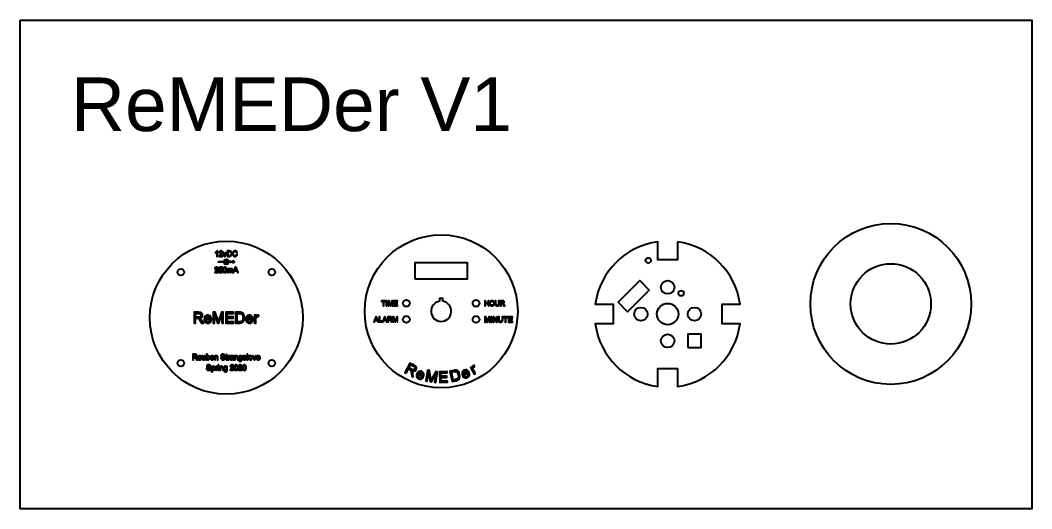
# Model space of a CAD drawing. Header units: inches. Extents: x 210.2 to 274.2, y 156.8 to 168.6.
# Drawn here: x 232.21 to 251.08, y 159.45 to 168.57 of the extents above; entities that cross this region are included whole.
import ezdxf

# ---------------------------------------------------------------- set-up
doc = ezdxf.new("R2010")
doc.units = ezdxf.units.IN
doc.header["$MEASUREMENT"] = 0
doc.styles.get("Standard").update_dxf_attribs({"font": 'arial.ttf'})

msp = doc.modelspace()

# ---------------------------------------------------------------- linework, layer by layer
at = {"color": 3}
msp.add_lwpolyline([(232.213, 168.566), (251.082, 168.566), (251.082, 159.451), (232.213, 159.451)], close=True, dxfattribs=at)
at = {"color": 1}
for points in [[(244.475, 164.434), (244.475, 164.099), (244.105, 164.099), (244.105, 164.434, 0.336501), (242.94, 163.269), (243.275, 163.269), (243.275, 162.899), (242.94, 162.899, 0.336501), (244.105, 161.734), (244.105, 162.069), (244.475, 162.069), (244.475, 161.734, 0.336501), (245.64, 162.899), (245.305, 162.899), (245.305, 163.269), (245.64, 163.269, 0.336501)], [(240.095, 163.323), (240.095, 163.375), (240.035, 163.375), (240.035, 163.323, 12.587221)]]:
    msp.add_lwpolyline(points, format="xyb", close=True, dxfattribs=at)
at = {"color": 2, "flags": 128}
for points in [[(235.892, 164.161), (235.892, 164.262), (235.884, 164.262), (235.882, 164.258), (235.878, 164.253), (235.873, 164.248), (235.871, 164.247), (235.866, 164.243), (235.861, 164.24), (235.855, 164.236), (235.855, 164.225), (235.857, 164.225), (235.862, 164.228), (235.868, 164.231), (235.87, 164.232), (235.875, 164.236), (235.88, 164.24), (235.88, 164.161)], [(235.988, 164.238), (235.986, 164.244), (235.984, 164.249), (235.98, 164.254), (235.975, 164.257), (235.97, 164.26), (235.964, 164.261), (235.957, 164.262), (235.95, 164.261), (235.944, 164.26), (235.939, 164.258), (235.934, 164.254), (235.93, 164.251), (235.928, 164.245), (235.925, 164.24), (235.924, 164.233), (235.937, 164.232), (235.937, 164.236), (235.939, 164.241), (235.942, 164.246), (235.945, 164.248), (235.95, 164.251), (235.957, 164.252), (235.959, 164.252), (235.965, 164.25), (235.97, 164.247), (235.971, 164.245), (235.974, 164.24), (235.975, 164.234), (235.975, 164.231), (235.973, 164.225), (235.969, 164.22), (235.967, 164.216), (235.964, 164.213), (235.959, 164.208), (235.954, 164.204), (235.948, 164.198), (235.945, 164.196), (235.94, 164.191), (235.935, 164.187), (235.932, 164.183), (235.929, 164.181), (235.926, 164.175), (235.923, 164.17), (235.923, 164.168), (235.922, 164.161), (235.988, 164.161), (235.988, 164.173), (235.939, 164.173), (235.94, 164.175), (235.944, 164.18), (235.947, 164.183), (235.952, 164.187), (235.958, 164.192), (235.959, 164.193), (235.965, 164.198), (235.97, 164.202), (235.974, 164.206), (235.977, 164.21), (235.979, 164.212), (235.983, 164.217), (235.985, 164.222), (235.987, 164.228), (235.988, 164.234)], [(236.035, 164.189), (236.034, 164.188), (236.032, 164.181), (236.03, 164.176), (236.03, 164.178), (236.028, 164.185), (236.026, 164.19), (236.01, 164.234), (235.997, 164.234), (236.025, 164.161), (236.036, 164.161), (236.064, 164.234), (236.051, 164.234)], [(236.159, 164.217), (236.158, 164.224), (236.157, 164.23), (236.155, 164.236), (236.154, 164.238), (236.151, 164.243), (236.147, 164.248), (236.143, 164.253), (236.14, 164.255), (236.135, 164.258), (236.128, 164.26), (236.124, 164.26), (236.118, 164.261), (236.111, 164.261), (236.076, 164.261), (236.076, 164.161), (236.112, 164.161), (236.116, 164.161), (236.123, 164.162), (236.128, 164.163), (236.129, 164.163), (236.135, 164.165), (236.14, 164.168), (236.14, 164.168), (236.145, 164.172), (236.149, 164.177), (236.151, 164.18), (236.154, 164.185), (236.156, 164.192), (236.156, 164.193), (236.158, 164.199), (236.159, 164.205), (236.159, 164.212)], [(236.145, 164.212), (236.145, 164.204), (236.144, 164.198), (236.143, 164.193), (236.142, 164.19), (236.139, 164.185), (236.135, 164.18), (236.132, 164.178), (236.126, 164.175), (236.124, 164.174), (236.118, 164.173), (236.111, 164.173), (236.089, 164.173), (236.089, 164.249), (236.11, 164.249), (236.116, 164.249), (236.123, 164.249), (236.127, 164.248), (236.131, 164.245), (236.136, 164.242), (236.14, 164.236), (236.142, 164.232), (236.144, 164.226), (236.145, 164.22), (236.145, 164.212)], [(236.26, 164.235), (236.257, 164.241), (236.254, 164.247), (236.25, 164.251), (236.246, 164.255), (236.244, 164.256), (236.239, 164.259), (236.233, 164.261), (236.227, 164.263), (236.22, 164.263), (236.214, 164.263), (236.208, 164.261), (236.202, 164.26), (236.196, 164.257), (236.191, 164.254), (236.187, 164.25), (236.183, 164.245), (236.179, 164.239), (236.178, 164.237), (236.176, 164.231), (236.175, 164.225), (236.174, 164.219), (236.173, 164.212), (236.173, 164.21), (236.174, 164.203), (236.175, 164.197), (236.176, 164.191), (236.179, 164.185), (236.181, 164.18), (236.185, 164.174), (236.189, 164.17), (236.194, 164.166), (236.196, 164.165), (236.201, 164.163), (236.207, 164.161), (236.213, 164.16), (236.22, 164.16), (236.224, 164.16), (236.23, 164.161), (236.236, 164.162), (236.242, 164.165), (236.247, 164.168), (236.25, 164.171), (236.254, 164.175), (236.257, 164.181), (236.26, 164.186), (236.262, 164.193), (236.248, 164.196), (236.247, 164.193), (236.245, 164.187), (236.242, 164.181), (236.238, 164.177), (236.237, 164.176), (236.231, 164.173), (236.226, 164.172), (236.219, 164.171), (236.214, 164.171), (236.208, 164.173), (236.202, 164.176), (236.197, 164.179), (236.194, 164.184), (236.19, 164.19), (236.19, 164.193), (236.188, 164.199), (236.187, 164.205), (236.187, 164.212), (236.187, 164.212), (236.187, 164.219), (236.188, 164.225), (236.19, 164.231), (236.193, 164.237), (236.196, 164.242), (236.201, 164.246), (236.202, 164.247), (236.207, 164.25), (236.213, 164.251), (236.22, 164.252), (236.226, 164.251), (236.232, 164.25), (236.237, 164.247), (236.241, 164.243), (236.244, 164.237), (236.247, 164.231), (236.26, 164.234)], [(235.875, 163.958), (235.87, 163.958), (235.86, 163.955), (235.852, 163.951), (235.85, 163.948), (235.845, 163.94), (235.843, 163.929), (235.855, 163.928), (235.856, 163.934), (235.861, 163.943), (235.865, 163.946), (235.874, 163.948), (235.88, 163.947), (235.888, 163.943), (235.891, 163.94), (235.893, 163.93), (235.893, 163.926), (235.888, 163.916), (235.883, 163.91), (235.876, 163.903), (235.866, 163.894), (235.864, 163.894), (235.856, 163.886), (235.85, 163.879), (235.846, 163.875), (235.841, 163.866), (235.84, 163.858), (235.906, 163.858), (235.906, 163.869), (235.857, 163.869), (235.862, 163.876), (235.867, 163.88), (235.877, 163.889), (235.881, 163.893), (235.89, 163.9), (235.895, 163.906), (235.899, 163.91), (235.903, 163.919), (235.904, 163.92), (235.906, 163.93), (235.906, 163.932), (235.903, 163.942), (235.898, 163.95), (235.894, 163.953), (235.886, 163.957)], [(235.985, 163.897), (235.982, 163.907), (235.977, 163.915), (235.973, 163.918), (235.965, 163.922), (235.955, 163.924), (235.945, 163.922), (235.936, 163.918), (235.941, 163.945), (235.981, 163.945), (235.981, 163.956), (235.931, 163.956), (235.921, 163.905), (235.933, 163.903), (235.933, 163.903), (235.941, 163.91), (235.941, 163.911), (235.951, 163.913), (235.959, 163.912), (235.967, 163.907), (235.971, 163.901), (235.973, 163.89), (235.971, 163.881), (235.966, 163.873), (235.961, 163.868), (235.952, 163.866), (235.948, 163.866), (235.939, 163.871), (235.936, 163.875), (235.932, 163.885), (235.919, 163.884), (235.92, 163.881), (235.923, 163.871), (235.929, 163.863), (235.932, 163.861), (235.941, 163.857), (235.952, 163.856), (235.962, 163.857), (235.97, 163.861), (235.978, 163.868), (235.981, 163.872), (235.984, 163.881), (235.986, 163.892)], [(236.062, 163.911), (236.062, 163.922), (236.06, 163.93), (236.058, 163.937), (236.054, 163.946), (236.052, 163.948), (236.044, 163.955), (236.04, 163.957), (236.03, 163.958), (236.02, 163.957), (236.012, 163.952), (236.005, 163.945), (236.001, 163.935), (235.999, 163.929), (235.997, 163.919), (235.997, 163.907), (235.997, 163.905), (235.998, 163.892), (236, 163.882), (236.003, 163.873), (236.007, 163.866), (236.011, 163.862), (236.02, 163.857), (236.03, 163.856), (236.04, 163.857), (236.048, 163.862), (236.054, 163.869), (236.059, 163.878), (236.06, 163.885), (236.062, 163.895), (236.062, 163.907)], [(236.05, 163.903), (236.049, 163.89), (236.047, 163.881), (236.044, 163.874), (236.039, 163.869), (236.03, 163.866), (236.023, 163.867), (236.015, 163.874), (236.015, 163.876), (236.012, 163.883), (236.01, 163.894), (236.01, 163.907), (236.01, 163.912), (236.011, 163.925), (236.013, 163.934), (236.016, 163.941), (236.02, 163.945), (236.03, 163.948), (236.036, 163.946), (236.044, 163.94), (236.045, 163.938), (236.048, 163.931), (236.049, 163.92), (236.05, 163.907)], [(236.175, 163.918), (236.171, 163.926), (236.165, 163.93), (236.154, 163.932), (236.147, 163.931), (236.139, 163.927), (236.132, 163.919), (236.131, 163.921), (236.125, 163.928), (236.122, 163.93), (236.111, 163.932), (236.108, 163.932), (236.098, 163.928), (236.096, 163.927), (236.089, 163.92), (236.089, 163.93), (236.078, 163.93), (236.078, 163.858), (236.091, 163.858), (236.091, 163.895), (236.091, 163.901), (236.092, 163.91), (236.093, 163.91), (236.099, 163.918), (236.109, 163.921), (236.11, 163.921), (236.118, 163.917), (236.119, 163.915), (236.121, 163.905), (236.121, 163.858), (236.134, 163.858), (236.134, 163.9), (236.134, 163.908), (236.138, 163.916), (236.142, 163.919), (236.151, 163.921), (236.158, 163.919), (236.163, 163.914), (236.163, 163.914), (236.164, 163.903), (236.164, 163.858), (236.176, 163.858), (236.176, 163.907)], [(236.238, 163.958), (236.223, 163.958), (236.185, 163.858), (236.199, 163.858), (236.21, 163.888), (236.252, 163.888), (236.264, 163.858), (236.279, 163.858)], [(236.248, 163.899), (236.214, 163.899), (236.225, 163.928), (236.228, 163.937), (236.23, 163.947), (236.231, 163.946), (236.234, 163.937), (236.237, 163.926)], [(239.024, 163.319), (239.024, 163.331), (238.95, 163.331), (238.95, 163.319), (238.981, 163.319), (238.981, 163.237), (238.993, 163.237), (238.993, 163.319)], [(239.052, 163.331), (239.039, 163.331), (239.039, 163.237), (239.052, 163.237)], [(239.151, 163.237), (239.163, 163.237), (239.163, 163.331), (239.146, 163.331), (239.123, 163.265), (239.122, 163.261), (239.12, 163.255), (239.118, 163.25), (239.118, 163.252), (239.116, 163.258), (239.114, 163.264), (239.092, 163.331), (239.073, 163.331), (239.073, 163.237), (239.085, 163.237), (239.085, 163.317), (239.112, 163.237), (239.123, 163.237), (239.151, 163.315)], [(239.195, 163.248), (239.195, 163.28), (239.247, 163.28), (239.247, 163.291), (239.195, 163.291), (239.195, 163.319), (239.251, 163.319), (239.251, 163.331), (239.183, 163.331), (239.183, 163.237), (239.253, 163.237), (239.253, 163.248)], [(240.939, 163.238), (240.951, 163.238), (240.951, 163.332), (240.939, 163.332), (240.939, 163.294), (240.89, 163.294), (240.89, 163.332), (240.878, 163.332), (240.878, 163.238), (240.89, 163.238), (240.89, 163.282), (240.939, 163.282)], [(241.058, 163.288), (241.057, 163.294), (241.056, 163.3), (241.054, 163.305), (241.052, 163.31), (241.052, 163.311), (241.049, 163.316), (241.045, 163.32), (241.041, 163.324), (241.036, 163.327), (241.036, 163.328), (241.03, 163.331), (241.025, 163.333), (241.019, 163.334), (241.013, 163.334), (241.012, 163.334), (241.006, 163.333), (241, 163.332), (240.994, 163.33), (240.99, 163.328), (240.985, 163.324), (240.981, 163.321), (240.978, 163.317), (240.975, 163.313), (240.972, 163.308), (240.97, 163.303), (240.969, 163.297), (240.968, 163.291), (240.968, 163.284), (240.968, 163.283), (240.968, 163.277), (240.969, 163.272), (240.971, 163.266), (240.973, 163.261), (240.973, 163.26), (240.976, 163.255), (240.98, 163.251), (240.985, 163.246), (240.989, 163.243), (240.99, 163.242), (240.995, 163.24), (241.001, 163.238), (241.007, 163.237), (241.013, 163.237), (241.013, 163.237), (241.019, 163.237), (241.025, 163.238), (241.03, 163.24), (241.036, 163.242), (241.036, 163.243), (241.041, 163.246), (241.045, 163.25), (241.049, 163.255), (241.052, 163.26), (241.053, 163.262), (241.055, 163.267), (241.056, 163.273), (241.057, 163.279), (241.058, 163.285)], [(241.045, 163.284), (241.044, 163.277), (241.043, 163.271), (241.042, 163.266), (241.039, 163.261), (241.036, 163.257), (241.034, 163.255), (241.03, 163.252), (241.025, 163.249), (241.019, 163.248), (241.013, 163.247), (241.01, 163.247), (241.004, 163.248), (240.999, 163.25), (240.994, 163.253), (240.99, 163.257), (240.987, 163.261), (240.984, 163.266), (240.982, 163.271), (240.981, 163.277), (240.981, 163.284), (240.981, 163.288), (240.982, 163.295), (240.983, 163.301), (240.985, 163.306), (240.987, 163.31), (240.99, 163.314), (240.992, 163.315), (240.996, 163.319), (241.002, 163.321), (241.007, 163.323), (241.013, 163.323), (241.019, 163.323), (241.025, 163.321), (241.03, 163.318), (241.034, 163.315), (241.038, 163.31), (241.041, 163.305), (241.042, 163.303), (241.044, 163.298), (241.045, 163.292), (241.045, 163.285)], [(241.135, 163.278), (241.135, 163.276), (241.135, 163.268), (241.134, 163.262), (241.132, 163.258), (241.129, 163.254), (241.127, 163.252), (241.123, 163.25), (241.117, 163.248), (241.11, 163.248), (241.108, 163.248), (241.102, 163.249), (241.096, 163.251), (241.096, 163.251), (241.091, 163.255), (241.089, 163.26), (241.088, 163.26), (241.087, 163.265), (241.087, 163.271), (241.086, 163.278), (241.086, 163.332), (241.074, 163.332), (241.074, 163.278), (241.074, 163.278), (241.074, 163.271), (241.075, 163.265), (241.076, 163.259), (241.078, 163.255), (241.078, 163.254), (241.081, 163.249), (241.085, 163.245), (241.089, 163.241), (241.093, 163.24), (241.098, 163.238), (241.105, 163.237), (241.111, 163.237), (241.117, 163.237), (241.123, 163.238), (241.128, 163.24), (241.133, 163.242), (241.133, 163.242), (241.138, 163.246), (241.142, 163.251), (241.145, 163.256), (241.146, 163.259), (241.147, 163.265), (241.148, 163.271), (241.148, 163.278), (241.148, 163.332), (241.135, 163.332)], [(241.243, 163.31), (241.242, 163.315), (241.24, 163.321), (241.238, 163.323), (241.234, 163.327), (241.229, 163.33), (241.228, 163.33), (241.223, 163.331), (241.217, 163.332), (241.21, 163.332), (241.168, 163.332), (241.168, 163.238), (241.181, 163.238), (241.181, 163.28), (241.195, 163.28), (241.197, 163.28), (241.202, 163.279), (241.203, 163.279), (241.208, 163.277), (241.21, 163.276), (241.214, 163.271), (241.216, 163.268), (241.219, 163.264), (241.223, 163.258), (241.236, 163.238), (241.251, 163.238), (241.235, 163.264), (241.232, 163.268), (241.229, 163.272), (241.224, 163.276), (241.222, 163.278), (241.217, 163.281), (241.222, 163.282), (241.228, 163.284), (241.233, 163.286), (241.237, 163.29), (241.238, 163.291), (241.241, 163.295), (241.243, 163.301), (241.244, 163.307)], [(241.231, 163.304), (241.228, 163.298), (241.226, 163.296), (241.221, 163.293), (241.22, 163.292), (241.214, 163.291), (241.208, 163.291), (241.181, 163.291), (241.181, 163.322), (241.211, 163.322), (241.216, 163.321), (241.222, 163.32), (241.226, 163.317), (241.227, 163.317), (241.23, 163.312), (241.231, 163.307)], [(235.588, 162.983), (235.574, 162.998), (235.559, 163.008), (235.566, 163.01), (235.586, 163.016), (235.601, 163.027), (235.611, 163.042), (235.615, 163.062), (235.613, 163.074), (235.606, 163.092), (235.601, 163.101), (235.584, 163.112), (235.567, 163.116), (235.543, 163.117), (235.455, 163.117), (235.455, 162.917), (235.481, 162.917), (235.481, 163.006), (235.512, 163.006), (235.527, 163.005), (235.539, 162.999), (235.552, 162.986), (235.559, 162.978), (235.571, 162.959), (235.597, 162.917), (235.631, 162.917), (235.596, 162.971)], [(235.587, 163.062), (235.582, 163.045), (235.566, 163.032), (235.56, 163.031), (235.538, 163.029), (235.481, 163.029), (235.481, 163.095), (235.545, 163.095), (235.561, 163.094), (235.577, 163.086), (235.581, 163.081)], [(235.776, 163.011), (235.77, 163.03), (235.76, 163.045), (235.751, 163.053), (235.733, 163.062), (235.713, 163.065), (235.698, 163.064), (235.679, 163.057), (235.664, 163.045), (235.664, 163.045), (235.653, 163.029), (235.647, 163.011), (235.644, 162.988), (235.646, 162.968), (235.653, 162.948), (235.664, 162.933), (235.674, 162.924), (235.692, 162.916), (235.714, 162.913), (235.718, 162.913), (235.738, 162.917), (235.755, 162.926), (235.756, 162.927), (235.769, 162.941), (235.777, 162.961), (235.752, 162.964), (235.749, 162.956), (235.737, 162.941), (235.734, 162.939), (235.714, 162.934), (235.7, 162.936), (235.684, 162.947), (235.674, 162.962), (235.67, 162.983), (235.778, 162.983), (235.778, 162.99)], [(235.743, 163.031), (235.747, 163.024), (235.753, 163.003), (235.671, 163.003), (235.674, 163.017), (235.685, 163.034), (235.693, 163.04), (235.713, 163.045), (235.727, 163.043)], [(235.976, 162.917), (236.001, 162.917), (236.001, 163.117), (235.966, 163.117), (235.918, 162.978), (235.913, 162.963), (235.907, 162.946), (235.905, 162.954), (235.898, 162.975), (235.851, 163.117), (235.811, 163.117), (235.811, 162.917), (235.836, 162.917), (235.836, 163.087), (235.894, 162.917), (235.918, 162.917), (235.976, 163.085)], [(236.071, 162.941), (236.071, 163.009), (236.182, 163.009), (236.182, 163.032), (236.071, 163.032), (236.071, 163.094), (236.189, 163.094), (236.189, 163.117), (236.045, 163.117), (236.045, 162.917), (236.194, 162.917), (236.194, 162.941)], [(236.395, 163.026), (236.393, 163.047), (236.388, 163.066), (236.388, 163.067), (236.378, 163.085), (236.364, 163.1), (236.354, 163.107), (236.335, 163.115), (236.322, 163.117), (236.299, 163.117), (236.231, 163.117), (236.231, 162.917), (236.302, 162.917), (236.315, 162.918), (236.335, 162.92), (236.34, 162.922), (236.358, 162.931), (236.362, 162.934), (236.377, 162.949), (236.382, 162.958), (236.39, 162.978), (236.394, 162.997), (236.395, 163.018)], [(236.367, 162.999), (236.363, 162.98), (236.36, 162.971), (236.348, 162.955), (236.33, 162.945), (236.322, 162.942), (236.299, 162.941), (236.257, 162.941), (236.257, 163.094), (236.299, 163.094), (236.316, 163.093), (236.333, 163.09), (236.344, 163.083), (236.358, 163.067), (236.362, 163.06), (236.367, 163.042), (236.369, 163.018)], [(236.553, 163.011), (236.546, 163.031), (236.536, 163.046), (236.526, 163.054), (236.509, 163.062), (236.488, 163.066), (236.474, 163.064), (236.455, 163.057), (236.439, 163.045), (236.429, 163.03), (236.423, 163.011), (236.421, 162.989), (236.423, 162.968), (236.429, 162.948), (236.439, 162.934), (236.451, 162.924), (236.469, 162.917), (236.49, 162.914), (236.493, 162.914), (236.514, 162.917), (236.532, 162.926), (236.532, 162.927), (236.546, 162.941), (236.554, 162.961), (236.528, 162.964), (236.525, 162.956), (236.513, 162.941), (236.51, 162.939), (236.49, 162.934), (236.476, 162.936), (236.46, 162.947), (236.45, 162.962), (236.446, 162.983), (236.554, 162.983), (236.554, 162.99)], [(236.519, 163.031), (236.523, 163.025), (236.528, 163.004), (236.448, 163.004), (236.45, 163.017), (236.46, 163.034), (236.469, 163.041), (236.489, 163.045), (236.504, 163.043)], [(236.657, 163.061), (236.638, 163.066), (236.622, 163.06), (236.619, 163.058), (236.606, 163.04), (236.606, 163.062), (236.584, 163.062), (236.584, 162.917), (236.609, 162.917), (236.609, 162.993), (236.609, 163.002), (236.613, 163.022), (236.622, 163.035), (236.637, 163.04), (236.654, 163.035), (236.663, 163.057)], [(238.899, 162.938), (238.86, 163.032), (238.847, 163.032), (238.811, 162.938), (238.824, 162.938), (238.835, 162.967), (238.874, 162.967), (238.885, 162.938)], [(238.921, 162.95), (238.921, 163.032), (238.908, 163.032), (238.908, 162.938), (238.967, 162.938), (238.967, 162.95)], [(239.021, 163.032), (239.007, 163.032), (238.971, 162.938), (238.984, 162.938), (238.995, 162.967), (239.034, 162.967), (239.045, 162.938), (239.059, 162.938)], [(239.144, 163.01), (239.143, 163.016), (239.14, 163.021), (239.139, 163.023), (239.135, 163.027), (239.13, 163.03), (239.129, 163.03), (239.124, 163.031), (239.118, 163.032), (239.111, 163.032), (239.069, 163.032), (239.069, 162.938), (239.082, 162.938), (239.082, 162.98), (239.096, 162.98), (239.097, 162.98), (239.103, 162.98), (239.103, 162.979), (239.109, 162.977), (239.111, 162.976), (239.115, 162.971), (239.117, 162.969), (239.12, 162.964), (239.124, 162.958), (239.136, 162.938), (239.152, 162.938), (239.135, 162.964), (239.133, 162.968), (239.129, 162.972), (239.125, 162.976), (239.123, 162.978), (239.118, 162.981), (239.123, 162.982), (239.129, 162.984), (239.134, 162.986), (239.138, 162.99), (239.138, 162.991), (239.141, 162.995), (239.143, 163.001), (239.144, 163.006)], [(239.241, 162.938), (239.253, 162.938), (239.253, 163.032), (239.236, 163.032), (239.213, 162.967), (239.212, 162.962), (239.21, 162.956), (239.208, 162.952), (239.208, 162.954), (239.206, 162.959), (239.204, 162.966), (239.182, 163.032), (239.163, 163.032), (239.163, 162.938), (239.175, 162.938), (239.175, 163.018), (239.202, 162.938), (239.213, 162.938), (239.241, 163.017)], [(240.96, 162.935), (240.973, 162.935), (240.973, 163.035), (240.955, 163.035), (240.931, 162.966), (240.929, 162.958), (240.926, 162.95), (240.925, 162.954), (240.921, 162.965), (240.898, 163.035), (240.878, 163.035), (240.878, 162.935), (240.891, 162.935), (240.891, 163.02), (240.919, 162.935), (240.931, 162.935), (240.96, 163.019)], [(241.01, 163.035), (240.997, 163.035), (240.997, 162.935), (241.01, 162.935)], [(241.099, 163.035), (241.099, 162.957), (241.047, 163.035), (241.033, 163.035), (241.033, 162.935), (241.046, 162.935), (241.046, 163.014), (241.098, 162.935), (241.112, 162.935), (241.112, 163.035)], [(241.2, 162.978), (241.2, 162.969), (241.198, 162.959), (241.194, 162.952), (241.193, 162.951), (241.185, 162.947), (241.173, 162.946), (241.168, 162.946), (241.158, 162.949), (241.156, 162.951), (241.15, 162.958), (241.148, 162.966), (241.148, 162.978), (241.148, 163.035), (241.134, 163.035), (241.134, 162.978), (241.135, 162.972), (241.136, 162.961), (241.138, 162.953), (241.143, 162.945), (241.151, 162.939), (241.153, 162.937), (241.163, 162.935), (241.174, 162.934), (241.179, 162.934), (241.189, 162.936), (241.198, 162.939), (241.205, 162.945), (241.21, 162.954), (241.211, 162.956), (241.213, 162.966), (241.213, 162.978), (241.213, 163.035), (241.2, 163.035)], [(241.274, 163.023), (241.307, 163.023), (241.307, 163.035), (241.228, 163.035), (241.228, 163.023), (241.261, 163.023), (241.261, 162.935), (241.274, 162.935)], [(241.334, 162.947), (241.334, 162.981), (241.39, 162.981), (241.39, 162.993), (241.334, 162.993), (241.334, 163.023), (241.393, 163.023), (241.393, 163.035), (241.321, 163.035), (241.321, 162.935), (241.396, 162.935), (241.396, 162.947)], [(238.87, 162.977), (238.838, 162.977), (238.848, 163.004), (238.849, 163.005), (238.85, 163.011), (238.852, 163.017), (238.854, 163.022), (238.854, 163.02), (238.856, 163.015), (238.858, 163.01), (238.86, 163.003)], [(239.03, 162.977), (238.998, 162.977), (239.009, 163.004), (239.009, 163.005), (239.011, 163.011), (239.013, 163.017), (239.014, 163.022), (239.014, 163.02), (239.016, 163.015), (239.018, 163.01), (239.02, 163.003)], [(239.131, 163.004), (239.129, 162.998), (239.127, 162.996), (239.121, 162.993), (239.12, 162.992), (239.115, 162.991), (239.108, 162.991), (239.082, 162.991), (239.082, 163.022), (239.111, 163.022), (239.117, 163.021), (239.122, 163.02), (239.127, 163.018), (239.127, 163.017), (239.13, 163.012), (239.131, 163.006)], [(235.496, 162.266), (235.49, 162.273), (235.482, 162.278), (235.486, 162.279), (235.496, 162.282), (235.503, 162.288), (235.508, 162.296), (235.51, 162.306), (235.509, 162.311), (235.506, 162.321), (235.503, 162.325), (235.495, 162.33), (235.486, 162.332), (235.474, 162.333), (235.43, 162.333), (235.43, 162.233), (235.443, 162.233), (235.443, 162.277), (235.459, 162.277), (235.466, 162.277), (235.472, 162.274), (235.479, 162.267), (235.482, 162.263), (235.488, 162.254), (235.501, 162.233), (235.518, 162.233), (235.501, 162.26)], [(235.496, 162.306), (235.494, 162.297), (235.486, 162.291), (235.483, 162.29), (235.472, 162.289), (235.443, 162.289), (235.443, 162.322), (235.475, 162.322), (235.483, 162.321), (235.491, 162.317), (235.493, 162.315)], [(235.591, 162.28), (235.588, 162.29), (235.583, 162.297), (235.578, 162.301), (235.569, 162.306), (235.559, 162.307), (235.552, 162.306), (235.542, 162.303), (235.535, 162.297), (235.535, 162.297), (235.529, 162.289), (235.526, 162.28), (235.525, 162.268), (235.526, 162.258), (235.529, 162.248), (235.535, 162.241), (235.54, 162.236), (235.549, 162.232), (235.56, 162.231), (235.561, 162.231), (235.572, 162.233), (235.58, 162.237), (235.581, 162.238), (235.587, 162.245), (235.591, 162.254), (235.579, 162.256), (235.577, 162.252), (235.571, 162.245), (235.57, 162.244), (235.56, 162.241), (235.553, 162.242), (235.545, 162.248), (235.54, 162.255), (235.538, 162.266), (235.592, 162.266), (235.592, 162.269)], [(235.574, 162.29), (235.576, 162.287), (235.579, 162.276), (235.539, 162.276), (235.54, 162.283), (235.545, 162.291), (235.549, 162.295), (235.559, 162.297), (235.566, 162.296)], [(235.665, 162.305), (235.653, 162.305), (235.653, 162.266), (235.653, 162.261), (235.651, 162.252), (235.651, 162.252), (235.644, 162.245), (235.644, 162.244), (235.634, 162.242), (235.625, 162.244), (235.62, 162.252), (235.619, 162.254), (235.619, 162.265), (235.619, 162.305), (235.607, 162.305), (235.607, 162.26), (235.607, 162.259), (235.608, 162.249), (235.611, 162.24), (235.62, 162.234), (235.621, 162.233), (235.631, 162.231), (235.639, 162.232), (235.647, 162.236), (235.654, 162.243), (235.654, 162.233), (235.665, 162.233)], [(235.745, 162.285), (235.744, 162.288), (235.739, 162.297), (235.738, 162.298), (235.729, 162.304), (235.727, 162.305), (235.717, 162.307), (235.714, 162.307), (235.705, 162.304), (235.697, 162.297), (235.697, 162.333), (235.685, 162.333), (235.685, 162.233), (235.696, 162.233), (235.696, 162.242), (235.699, 162.239), (235.706, 162.233), (235.716, 162.231), (235.721, 162.232), (235.73, 162.235), (235.738, 162.241), (235.738, 162.242), (235.743, 162.249), (235.746, 162.259), (235.747, 162.27), (235.747, 162.275)], [(235.735, 162.267), (235.733, 162.256), (235.729, 162.248), (235.724, 162.244), (235.715, 162.241), (235.707, 162.243), (235.699, 162.251), (235.697, 162.258), (235.696, 162.269), (235.696, 162.271), (235.698, 162.282), (235.702, 162.29), (235.706, 162.294), (235.716, 162.297), (235.721, 162.296), (235.729, 162.29), (235.73, 162.289), (235.734, 162.281), (235.735, 162.269)], [(235.824, 162.28), (235.821, 162.29), (235.816, 162.297), (235.811, 162.301), (235.802, 162.306), (235.792, 162.307), (235.785, 162.306), (235.776, 162.303), (235.768, 162.297), (235.768, 162.297), (235.763, 162.289), (235.759, 162.28), (235.758, 162.268), (235.759, 162.258), (235.762, 162.248), (235.768, 162.241), (235.773, 162.236), (235.782, 162.232), (235.793, 162.231), (235.795, 162.231), (235.805, 162.233), (235.813, 162.237), (235.814, 162.238), (235.82, 162.245), (235.825, 162.254), (235.812, 162.256), (235.81, 162.252), (235.804, 162.245), (235.803, 162.244), (235.793, 162.241), (235.786, 162.242), (235.778, 162.248), (235.773, 162.255), (235.771, 162.266), (235.825, 162.266), (235.825, 162.269)], [(235.807, 162.29), (235.809, 162.287), (235.812, 162.276), (235.772, 162.276), (235.773, 162.283), (235.778, 162.291), (235.783, 162.295), (235.792, 162.297), (235.8, 162.296)], [(235.894, 162.298), (235.894, 162.299), (235.886, 162.305), (235.884, 162.305), (235.874, 162.307), (235.867, 162.306), (235.858, 162.302), (235.851, 162.295), (235.851, 162.305), (235.84, 162.305), (235.84, 162.233), (235.852, 162.233), (235.852, 162.272), (235.854, 162.284), (235.858, 162.291), (235.862, 162.294), (235.872, 162.296), (235.88, 162.294), (235.885, 162.288), (235.885, 162.288), (235.887, 162.277), (235.887, 162.233), (235.899, 162.233), (235.899, 162.277), (235.899, 162.28), (235.898, 162.289)], [(236.033, 162.266), (236.029, 162.275), (236.025, 162.28), (236.016, 162.285), (236.015, 162.286), (236.006, 162.289), (235.994, 162.292), (235.993, 162.292), (235.981, 162.295), (235.974, 162.299), (235.97, 162.308), (235.97, 162.31), (235.976, 162.318), (235.982, 162.321), (235.993, 162.323), (236.002, 162.322), (236.011, 162.318), (236.014, 162.313), (236.018, 162.304), (236.03, 162.304), (236.029, 162.311), (236.025, 162.32), (236.021, 162.325), (236.012, 162.331), (236.003, 162.333), (235.993, 162.334), (235.984, 162.334), (235.974, 162.331), (235.969, 162.328), (235.962, 162.321), (235.959, 162.317), (235.957, 162.307), (235.958, 162.304), (235.961, 162.294), (235.963, 162.291), (235.972, 162.285), (235.979, 162.282), (235.991, 162.279), (236.001, 162.276), (236.009, 162.274), (236.009, 162.274), (236.018, 162.268), (236.02, 162.26), (236.018, 162.251), (236.017, 162.251), (236.009, 162.245), (236.006, 162.244), (235.996, 162.243), (235.99, 162.243), (235.98, 162.246), (235.978, 162.247), (235.97, 162.253), (235.969, 162.256), (235.966, 162.266), (235.954, 162.265), (235.955, 162.256), (235.959, 162.247), (235.965, 162.24), (235.974, 162.235), (235.976, 162.234), (235.985, 162.232), (235.996, 162.231), (236.006, 162.232), (236.015, 162.235), (236.022, 162.239), (236.029, 162.246), (236.031, 162.251), (236.033, 162.261)], [(236.078, 162.233), (236.076, 162.244), (236.071, 162.243), (236.067, 162.244), (236.065, 162.246), (236.064, 162.253), (236.064, 162.296), (236.076, 162.296), (236.076, 162.305), (236.064, 162.305), (236.064, 162.33), (236.052, 162.323), (236.052, 162.305), (236.043, 162.305), (236.043, 162.296), (236.052, 162.296), (236.052, 162.254), (236.052, 162.248), (236.054, 162.239), (236.059, 162.234), (236.059, 162.233), (236.069, 162.232)], [(236.125, 162.304), (236.115, 162.307), (236.107, 162.304), (236.106, 162.303), (236.099, 162.294), (236.099, 162.305), (236.088, 162.305), (236.088, 162.233), (236.101, 162.233), (236.101, 162.271), (236.101, 162.275), (236.103, 162.285), (236.107, 162.292), (236.115, 162.294), (236.124, 162.291), (236.128, 162.303)], [(236.198, 162.233), (236.195, 162.241), (236.194, 162.242), (236.194, 162.249), (236.194, 162.263), (236.194, 162.279), (236.194, 162.281), (236.193, 162.291), (236.189, 162.299), (236.181, 162.305), (236.177, 162.306), (236.166, 162.307), (236.159, 162.306), (236.149, 162.304), (236.146, 162.303), (236.138, 162.297), (236.137, 162.294), (236.133, 162.284), (236.145, 162.283), (236.146, 162.286), (236.151, 162.293), (236.153, 162.295), (236.164, 162.297), (236.169, 162.296), (236.178, 162.292), (236.179, 162.292), (236.181, 162.282), (236.181, 162.279), (236.18, 162.278), (236.171, 162.276), (236.16, 162.274), (236.158, 162.274), (236.149, 162.272), (236.14, 162.268), (236.133, 162.261), (236.131, 162.252), (236.132, 162.245), (236.137, 162.237), (236.145, 162.232), (236.156, 162.231), (236.159, 162.231), (236.169, 162.233), (236.174, 162.235), (236.182, 162.241), (236.185, 162.233)], [(236.259, 162.233), (236.271, 162.233), (236.271, 162.277), (236.271, 162.28), (236.271, 162.289), (236.267, 162.298), (236.259, 162.304), (236.257, 162.305), (236.247, 162.307), (236.239, 162.306), (236.23, 162.302), (236.224, 162.295), (236.224, 162.305), (236.212, 162.305), (236.212, 162.233), (236.225, 162.233), (236.225, 162.272), (236.225, 162.273), (236.226, 162.284), (236.23, 162.291), (236.234, 162.294), (236.244, 162.296), (236.253, 162.294), (236.258, 162.288), (236.258, 162.288), (236.259, 162.277)], [(236.338, 162.305), (236.338, 162.297), (236.335, 162.3), (236.327, 162.305), (236.317, 162.307), (236.309, 162.306), (236.3, 162.302), (236.295, 162.297), (236.289, 162.289), (236.287, 162.28), (236.286, 162.27), (236.286, 162.262), (236.289, 162.252), (236.294, 162.243), (236.298, 162.239), (236.307, 162.234), (236.317, 162.233), (236.32, 162.233), (236.329, 162.236), (236.337, 162.242), (236.337, 162.235), (236.336, 162.227), (236.336, 162.225), (236.33, 162.217), (236.327, 162.215), (236.316, 162.214), (236.313, 162.214), (236.304, 162.217), (236.3, 162.225), (236.288, 162.227), (236.29, 162.216), (236.296, 162.209), (236.297, 162.208), (236.306, 162.205), (236.317, 162.203), (236.326, 162.204), (236.335, 162.208), (236.34, 162.211), (236.346, 162.219), (236.347, 162.221), (236.349, 162.23), (236.349, 162.243), (236.349, 162.305)], [(236.338, 162.268), (236.336, 162.257), (236.332, 162.25), (236.328, 162.246), (236.318, 162.243), (236.312, 162.244), (236.304, 162.25), (236.303, 162.251), (236.3, 162.259), (236.298, 162.27), (236.298, 162.271), (236.3, 162.282), (236.304, 162.29), (236.308, 162.294), (236.318, 162.297), (236.324, 162.296), (236.332, 162.29), (236.333, 162.289), (236.337, 162.281), (236.338, 162.27)], [(236.43, 162.28), (236.427, 162.29), (236.421, 162.297), (236.417, 162.301), (236.408, 162.305), (236.398, 162.307), (236.39, 162.306), (236.381, 162.303), (236.373, 162.297), (236.373, 162.297), (236.368, 162.289), (236.365, 162.28), (236.364, 162.269), (236.365, 162.258), (236.368, 162.249), (236.373, 162.241), (236.379, 162.236), (236.388, 162.232), (236.398, 162.231), (236.4, 162.231), (236.411, 162.233), (236.419, 162.237), (236.419, 162.238), (236.426, 162.245), (236.43, 162.255), (236.418, 162.256), (236.416, 162.252), (236.41, 162.245), (236.408, 162.244), (236.398, 162.241), (236.392, 162.242), (236.383, 162.248), (236.379, 162.255), (236.377, 162.266), (236.431, 162.266), (236.431, 162.269)], [(236.413, 162.29), (236.415, 162.287), (236.418, 162.276), (236.377, 162.276), (236.378, 162.283), (236.384, 162.291), (236.388, 162.295), (236.398, 162.297), (236.405, 162.296)], [(236.458, 162.333), (236.446, 162.333), (236.446, 162.233), (236.458, 162.233)], [(236.54, 162.27), (236.539, 162.28), (236.536, 162.29), (236.531, 162.297), (236.525, 162.301), (236.517, 162.305), (236.506, 162.307), (236.501, 162.307), (236.492, 162.304), (236.483, 162.299), (236.482, 162.297), (236.476, 162.29), (236.473, 162.28), (236.472, 162.269), (236.473, 162.258), (236.476, 162.248), (236.482, 162.241), (236.487, 162.237), (236.496, 162.233), (236.506, 162.231), (236.514, 162.232), (236.524, 162.236), (236.53, 162.24), (236.536, 162.248), (236.537, 162.25), (236.539, 162.259)], [(236.527, 162.267), (236.525, 162.256), (236.521, 162.248), (236.516, 162.243), (236.506, 162.241), (236.499, 162.242), (236.491, 162.248), (236.49, 162.25), (236.486, 162.258), (236.485, 162.269), (236.485, 162.271), (236.487, 162.282), (236.491, 162.29), (236.497, 162.294), (236.506, 162.297), (236.513, 162.296), (236.521, 162.29), (236.522, 162.289), (236.526, 162.281), (236.527, 162.27)], [(236.585, 162.261), (236.583, 162.257), (236.58, 162.247), (236.579, 162.252), (236.576, 162.262), (236.56, 162.305), (236.547, 162.305), (236.575, 162.233), (236.586, 162.233), (236.614, 162.305), (236.601, 162.305)], [(236.686, 162.28), (236.683, 162.29), (236.678, 162.297), (236.673, 162.301), (236.664, 162.305), (236.654, 162.307), (236.647, 162.306), (236.637, 162.303), (236.63, 162.297), (236.629, 162.297), (236.624, 162.289), (236.621, 162.28), (236.62, 162.269), (236.621, 162.258), (236.624, 162.249), (236.629, 162.241), (236.635, 162.236), (236.644, 162.232), (236.655, 162.231), (236.657, 162.231), (236.667, 162.233), (236.675, 162.237), (236.676, 162.238), (236.683, 162.245), (236.687, 162.255), (236.674, 162.256), (236.672, 162.252), (236.666, 162.245), (236.665, 162.244), (236.655, 162.241), (236.648, 162.242), (236.64, 162.248), (236.635, 162.255), (236.633, 162.266), (236.687, 162.266), (236.687, 162.269)], [(236.669, 162.29), (236.671, 162.287), (236.674, 162.276), (236.633, 162.276), (236.635, 162.283), (236.64, 162.291), (236.644, 162.295), (236.654, 162.297), (236.662, 162.296)], [(235.764, 162.107), (235.762, 162.114), (235.758, 162.124), (235.754, 162.128), (235.746, 162.134), (235.736, 162.136), (235.726, 162.137), (235.717, 162.137), (235.708, 162.134), (235.702, 162.131), (235.695, 162.124), (235.692, 162.12), (235.691, 162.11), (235.691, 162.107), (235.694, 162.098), (235.696, 162.095), (235.705, 162.088), (235.712, 162.085), (235.724, 162.082), (235.734, 162.08), (235.742, 162.077), (235.743, 162.077), (235.751, 162.071), (235.753, 162.063), (235.751, 162.054), (235.75, 162.054), (235.742, 162.048), (235.74, 162.047), (235.729, 162.046), (235.723, 162.046), (235.714, 162.049), (235.711, 162.05), (235.703, 162.057), (235.702, 162.059), (235.699, 162.069), (235.686, 162.067), (235.688, 162.059), (235.692, 162.05), (235.698, 162.043), (235.707, 162.038), (235.709, 162.037), (235.718, 162.035), (235.729, 162.034), (235.74, 162.035), (235.749, 162.038), (235.755, 162.042), (235.762, 162.049), (235.764, 162.054), (235.767, 162.064), (235.766, 162.069), (235.762, 162.078), (235.758, 162.083), (235.749, 162.089), (235.748, 162.089), (235.74, 162.092), (235.727, 162.095), (235.726, 162.095), (235.714, 162.098), (235.707, 162.102), (235.703, 162.111), (235.703, 162.113), (235.709, 162.121), (235.715, 162.124), (235.726, 162.126), (235.735, 162.125), (235.744, 162.121), (235.747, 162.116), (235.751, 162.107)], [(235.845, 162.082), (235.842, 162.092), (235.838, 162.098), (235.832, 162.105), (235.825, 162.108), (235.815, 162.11), (235.812, 162.11), (235.803, 162.107), (235.802, 162.106), (235.794, 162.099), (235.794, 162.108), (235.783, 162.108), (235.783, 162.008), (235.795, 162.008), (235.795, 162.043), (235.795, 162.043), (235.803, 162.037), (235.804, 162.036), (235.814, 162.034), (235.821, 162.035), (235.831, 162.039), (235.836, 162.044), (235.842, 162.052), (235.845, 162.062), (235.846, 162.072)], [(235.833, 162.07), (235.832, 162.059), (235.828, 162.051), (235.823, 162.047), (235.814, 162.044), (235.808, 162.045), (235.8, 162.051), (235.799, 162.052), (235.795, 162.06), (235.794, 162.072), (235.794, 162.074), (235.796, 162.085), (235.8, 162.093), (235.805, 162.098), (235.814, 162.1), (235.82, 162.099), (235.828, 162.093), (235.828, 162.092), (235.832, 162.084), (235.833, 162.072)], [(235.897, 162.107), (235.887, 162.11), (235.879, 162.107), (235.878, 162.106), (235.872, 162.097), (235.872, 162.108), (235.861, 162.108), (235.861, 162.036), (235.873, 162.036), (235.873, 162.074), (235.873, 162.078), (235.875, 162.088), (235.879, 162.095), (235.887, 162.097), (235.896, 162.095), (235.9, 162.106)], [(235.92, 162.136), (235.907, 162.136), (235.907, 162.122), (235.92, 162.122)], [(235.92, 162.108), (235.907, 162.108), (235.907, 162.036), (235.92, 162.036)], [(235.985, 162.036), (235.997, 162.036), (235.997, 162.08), (235.997, 162.083), (235.996, 162.092), (235.993, 162.101), (235.984, 162.107), (235.982, 162.108), (235.972, 162.11), (235.965, 162.109), (235.956, 162.105), (235.949, 162.098), (235.949, 162.108), (235.938, 162.108), (235.938, 162.036), (235.95, 162.036), (235.95, 162.075), (235.952, 162.087), (235.956, 162.094), (235.96, 162.097), (235.97, 162.099), (235.978, 162.097), (235.984, 162.091), (235.984, 162.09), (235.985, 162.08)], [(236.064, 162.108), (236.064, 162.099), (236.061, 162.103), (236.052, 162.108), (236.043, 162.11), (236.035, 162.109), (236.026, 162.105), (236.02, 162.1), (236.015, 162.092), (236.012, 162.083), (236.011, 162.072), (236.012, 162.064), (236.014, 162.055), (236.019, 162.046), (236.024, 162.042), (236.032, 162.037), (236.043, 162.036), (236.045, 162.036), (236.055, 162.039), (236.063, 162.045), (236.063, 162.038), (236.061, 162.03), (236.061, 162.028), (236.055, 162.02), (236.053, 162.018), (236.042, 162.016), (236.039, 162.017), (236.029, 162.02), (236.026, 162.028), (236.014, 162.03), (236.016, 162.019), (236.022, 162.012), (236.023, 162.011), (236.031, 162.007), (236.042, 162.006), (236.052, 162.007), (236.061, 162.01), (236.066, 162.014), (236.072, 162.022), (236.073, 162.024), (236.075, 162.033), (236.075, 162.045), (236.075, 162.108)], [(236.064, 162.071), (236.062, 162.06), (236.058, 162.052), (236.053, 162.048), (236.044, 162.046), (236.038, 162.047), (236.029, 162.052), (236.029, 162.054), (236.025, 162.061), (236.024, 162.073), (236.024, 162.074), (236.025, 162.085), (236.029, 162.093), (236.034, 162.097), (236.043, 162.099), (236.049, 162.099), (236.058, 162.093), (236.058, 162.092), (236.062, 162.084), (236.064, 162.073)], [(236.193, 162.11), (236.191, 162.12), (236.185, 162.128), (236.182, 162.131), (236.173, 162.135), (236.162, 162.136), (236.158, 162.136), (236.148, 162.134), (236.14, 162.129), (236.137, 162.126), (236.132, 162.118), (236.13, 162.107), (236.142, 162.106), (236.143, 162.112), (236.148, 162.121), (236.152, 162.124), (236.162, 162.126), (236.167, 162.125), (236.175, 162.121), (236.178, 162.118), (236.181, 162.108), (236.18, 162.104), (236.175, 162.094), (236.17, 162.088), (236.163, 162.081), (236.153, 162.073), (236.152, 162.072), (236.143, 162.064), (236.137, 162.057), (236.134, 162.053), (236.129, 162.044), (236.128, 162.036), (236.193, 162.036), (236.193, 162.048), (236.145, 162.048), (236.149, 162.054), (236.154, 162.058), (236.164, 162.067), (236.169, 162.071), (236.177, 162.078), (236.183, 162.084), (236.186, 162.088), (236.191, 162.096), (236.192, 162.098), (236.193, 162.108)], [(236.181, 162.262), (236.179, 162.252), (236.179, 162.251), (236.171, 162.244), (236.169, 162.243), (236.159, 162.241), (236.157, 162.241), (236.148, 162.244), (236.144, 162.252), (236.146, 162.258), (236.15, 162.262), (236.151, 162.262), (236.161, 162.264), (236.173, 162.267), (236.181, 162.269), (236.181, 162.264)], [(236.272, 162.089), (236.271, 162.1), (236.27, 162.108), (236.268, 162.115), (236.263, 162.124), (236.261, 162.127), (236.254, 162.133), (236.249, 162.134), (236.239, 162.136), (236.23, 162.135), (236.221, 162.13), (236.215, 162.124), (236.21, 162.113), (236.208, 162.107), (236.207, 162.097), (236.207, 162.085), (236.207, 162.083), (236.207, 162.071), (236.21, 162.06), (236.213, 162.051), (236.217, 162.045), (236.221, 162.04), (236.229, 162.036), (236.239, 162.034), (236.249, 162.036), (236.257, 162.04), (236.264, 162.047), (236.268, 162.057), (236.27, 162.063), (236.272, 162.073), (236.272, 162.085)], [(236.259, 162.081), (236.258, 162.068), (236.257, 162.058), (236.254, 162.052), (236.248, 162.047), (236.239, 162.044), (236.233, 162.045), (236.225, 162.052), (236.224, 162.054), (236.222, 162.061), (236.22, 162.072), (236.219, 162.085), (236.219, 162.09), (236.221, 162.102), (236.222, 162.112), (236.226, 162.119), (236.23, 162.123), (236.239, 162.126), (236.246, 162.125), (236.254, 162.118), (236.254, 162.116), (236.257, 162.109), (236.258, 162.098), (236.259, 162.085)], [(236.349, 162.11), (236.346, 162.12), (236.34, 162.128), (236.337, 162.131), (236.328, 162.135), (236.318, 162.136), (236.313, 162.136), (236.303, 162.134), (236.295, 162.129), (236.292, 162.126), (236.287, 162.118), (236.285, 162.107), (236.298, 162.106), (236.298, 162.112), (236.303, 162.121), (236.307, 162.124), (236.318, 162.126), (236.322, 162.125), (236.331, 162.121), (236.333, 162.118), (236.336, 162.108), (236.336, 162.104), (236.33, 162.094), (236.325, 162.088), (236.318, 162.081), (236.309, 162.073), (236.307, 162.072), (236.299, 162.064), (236.292, 162.057), (236.289, 162.053), (236.284, 162.044), (236.283, 162.036), (236.349, 162.036), (236.349, 162.048), (236.3, 162.048), (236.305, 162.054), (236.31, 162.058), (236.319, 162.067), (236.324, 162.071), (236.333, 162.078), (236.338, 162.084), (236.341, 162.088), (236.346, 162.096), (236.347, 162.098), (236.349, 162.108)], [(236.427, 162.089), (236.427, 162.1), (236.425, 162.108), (236.423, 162.115), (236.419, 162.124), (236.416, 162.127), (236.409, 162.133), (236.405, 162.134), (236.395, 162.136), (236.385, 162.135), (236.377, 162.13), (236.371, 162.124), (236.366, 162.113), (236.364, 162.107), (236.363, 162.097), (236.362, 162.085), (236.362, 162.083), (236.363, 162.071), (236.365, 162.06), (236.368, 162.051), (236.372, 162.045), (236.376, 162.04), (236.384, 162.036), (236.395, 162.034), (236.404, 162.036), (236.413, 162.04), (236.419, 162.047), (236.424, 162.057), (236.425, 162.063), (236.427, 162.073), (236.427, 162.085)], [(236.415, 162.081), (236.414, 162.068), (236.412, 162.058), (236.409, 162.052), (236.404, 162.047), (236.395, 162.044), (236.388, 162.045), (236.38, 162.052), (236.38, 162.054), (236.377, 162.061), (236.375, 162.072), (236.375, 162.085), (236.375, 162.09), (236.376, 162.102), (236.378, 162.112), (236.381, 162.119), (236.385, 162.123), (236.395, 162.126), (236.401, 162.125), (236.409, 162.118), (236.41, 162.116), (236.413, 162.109), (236.414, 162.098), (236.415, 162.085)], [(239.551, 162.02), (239.569, 162.023), (239.585, 162.032), (239.598, 162.048), (239.602, 162.059), (239.604, 162.079), (239.603, 162.088), (239.593, 162.106), (239.58, 162.117), (239.56, 162.13), (239.482, 162.171), (239.388, 161.994), (239.411, 161.982), (239.453, 162.06), (239.48, 162.046), (239.493, 162.038), (239.501, 162.028), (239.507, 162.01), (239.508, 161.999), (239.511, 161.977), (239.515, 161.927), (239.544, 161.912), (239.539, 161.976), (239.537, 161.991), (239.532, 162.01), (239.522, 162.026), (239.53, 162.024)], [(239.575, 162.086), (239.577, 162.08), (239.573, 162.061), (239.561, 162.047), (239.541, 162.044), (239.534, 162.046), (239.514, 162.054), (239.464, 162.081), (239.495, 162.139), (239.551, 162.11), (239.565, 162.1)], [(240.705, 161.974), (240.668, 162.041), (240.664, 162.049), (240.658, 162.068), (240.66, 162.084), (240.67, 162.095), (240.689, 162.1), (240.685, 162.124), (240.678, 162.124), (240.659, 162.119), (240.647, 162.107), (240.646, 162.103), (240.643, 162.081), (240.633, 162.1), (240.614, 162.09), (240.683, 161.963)], [(239.742, 161.965), (239.737, 161.983), (239.731, 161.994), (239.717, 162.007), (239.698, 162.017), (239.684, 162.02), (239.664, 162.02), (239.645, 162.013), (239.63, 162.002), (239.619, 161.986), (239.61, 161.966), (239.605, 161.945), (239.604, 161.925), (239.61, 161.907), (239.617, 161.895), (239.632, 161.882), (239.651, 161.873), (239.654, 161.872), (239.675, 161.868), (239.694, 161.871), (239.695, 161.872), (239.713, 161.881), (239.726, 161.897), (239.703, 161.908), (239.698, 161.902), (239.682, 161.891), (239.678, 161.89), (239.658, 161.892), (239.645, 161.898), (239.633, 161.914), (239.629, 161.931), (239.632, 161.952), (239.734, 161.918), (239.736, 161.924), (239.741, 161.945)], [(239.718, 161.967), (239.716, 161.945), (239.64, 161.971), (239.646, 161.984), (239.662, 161.996), (239.672, 161.999), (239.692, 161.998), (239.705, 161.991), (239.716, 161.975)], [(239.998, 162.006), (239.963, 162.012), (239.893, 161.882), (239.886, 161.868), (239.877, 161.852), (239.876, 161.86), (239.873, 161.883), (239.849, 162.031), (239.81, 162.037), (239.778, 161.839), (239.803, 161.835), (239.83, 162.003), (239.86, 161.826), (239.883, 161.822), (239.968, 161.978), (239.941, 161.812), (239.966, 161.809)], [(240.063, 161.833), (240.061, 161.901), (240.172, 161.903), (240.172, 161.927), (240.061, 161.925), (240.06, 161.986), (240.178, 161.989), (240.178, 162.012), (240.033, 162.009), (240.037, 161.809), (240.186, 161.812), (240.185, 161.835)], [(240.412, 161.934), (240.409, 161.956), (240.408, 161.963), (240.401, 161.984), (240.392, 162.001), (240.392, 162.002), (240.379, 162.018), (240.362, 162.03), (240.351, 162.035), (240.33, 162.038), (240.318, 162.037), (240.295, 162.034), (240.228, 162.02), (240.267, 161.824), (240.338, 161.838), (240.35, 161.841), (240.369, 161.848), (240.374, 161.851), (240.39, 161.863), (240.394, 161.866), (240.404, 161.884), (240.408, 161.894), (240.412, 161.915)], [(240.385, 161.912), (240.383, 161.902), (240.375, 161.884), (240.36, 161.87), (240.352, 161.867), (240.33, 161.861), (240.289, 161.852), (240.258, 162.002), (240.3, 162.01), (240.316, 162.013), (240.334, 162.013), (240.346, 162.009), (240.363, 161.996), (240.367, 161.991), (240.376, 161.973), (240.383, 161.951), (240.385, 161.931)], [(240.584, 161.993), (240.575, 162.013), (240.563, 162.028), (240.548, 162.038), (240.536, 162.043), (240.517, 162.045), (240.496, 162.04), (240.483, 162.034), (240.468, 162.021), (240.458, 162.004), (240.458, 162.003), (240.454, 161.985), (240.454, 161.965), (240.461, 161.944), (240.47, 161.925), (240.482, 161.909), (240.497, 161.899), (240.511, 161.895), (240.531, 161.893), (240.552, 161.899), (240.555, 161.9), (240.573, 161.911), (240.586, 161.925), (240.586, 161.926), (240.594, 161.944), (240.594, 161.966), (240.57, 161.959), (240.569, 161.951), (240.563, 161.932), (240.561, 161.929), (240.544, 161.918), (240.531, 161.915), (240.511, 161.919), (240.497, 161.93), (240.486, 161.948), (240.587, 161.987)], [(240.537, 162.019), (240.543, 162.014), (240.555, 161.996), (240.48, 161.968), (240.478, 161.981), (240.481, 162.001), (240.487, 162.01), (240.504, 162.021), (240.518, 162.024)]]:
    msp.add_lwpolyline(points, close=True, dxfattribs=at)
at = {"color": 2}
for points in [[(235.913, 164.064), (235.955, 164.064), (235.955, 164.052), (235.913, 164.052)], [(236.188, 164.064), (236.203, 164.064), (236.203, 164.052), (236.188, 164.052), (236.188, 164.037), (236.176, 164.037), (236.176, 164.052), (236.161, 164.052), (236.161, 164.064), (236.176, 164.064), (236.176, 164.08), (236.188, 164.08)]]:
    msp.add_lwpolyline(points, close=True, dxfattribs=at)
for points in [[(236.077, 164.091, 1.732051), (236.077, 164.025), (236.083, 164.015, -0.537946), (236.008, 164.052), (235.977, 164.052), (235.977, 164.064), (236.008, 164.064, -0.537946), (236.083, 164.101)], [(236.073, 164.052), (236.139, 164.052), (236.139, 164.064), (236.073, 164.064, 5.094842)]]:
    msp.add_lwpolyline(points, format="xyb", close=True, dxfattribs=at)
at = {"color": 1}
for points in [[(239.575, 163.742), (240.555, 163.742), (240.555, 164.042), (239.575, 164.042)], [(243.364, 163.303), (243.77, 163.71), (243.947, 163.533), (243.54, 163.127)], [(244.665, 162.459), (244.915, 162.459), (244.915, 162.709), (244.665, 162.709)]]:
    msp.add_lwpolyline(points, close=True, dxfattribs=at)
at = {"color": 2, "flags": 128}
msp.add_lwpolyline([(235.686, 162.068), (235.686, 162.067)], dxfattribs=at)
at = {"color": 4}
for radius in [1.5, 0.75]:
    msp.add_circle((248.452, 163.273), radius, dxfattribs=at)
at = {"color": 1}
for centre, radius in [((240.065, 163.135), 1.427), ((236.058, 163.017), 1.427), ((243.929, 164.085), 0.05), ((235.209, 163.865), 0.0625), ((236.906, 163.865), 0.0625), ((244.29, 163.584), 0.125), ((244.541, 163.473), 0.05), ((239.415, 163.285), 0.0625), ((240.715, 163.285), 0.0625), ((244.29, 163.084), 0.2), ((239.415, 162.985), 0.0625), ((240.715, 162.985), 0.0625), ((243.79, 163.084), 0.125), ((244.79, 163.084), 0.125), ((244.29, 162.584), 0.125), ((235.209, 162.168), 0.0625), ((236.906, 162.168), 0.0625)]:
    msp.add_circle(centre, radius, dxfattribs=at)

# ---------------------------------------------------------------- texts
at = {"color": 2, "insert": (233.159, 167.498), "char_height": 1, "attachment_point": 1}
msp.add_mtext_dynamic_manual_height_columns('ReMEDer V1', width=10.7383, gutter_width=1, heights=[1.597], dxfattribs=at)

doc.saveas('drawing.dxf')
